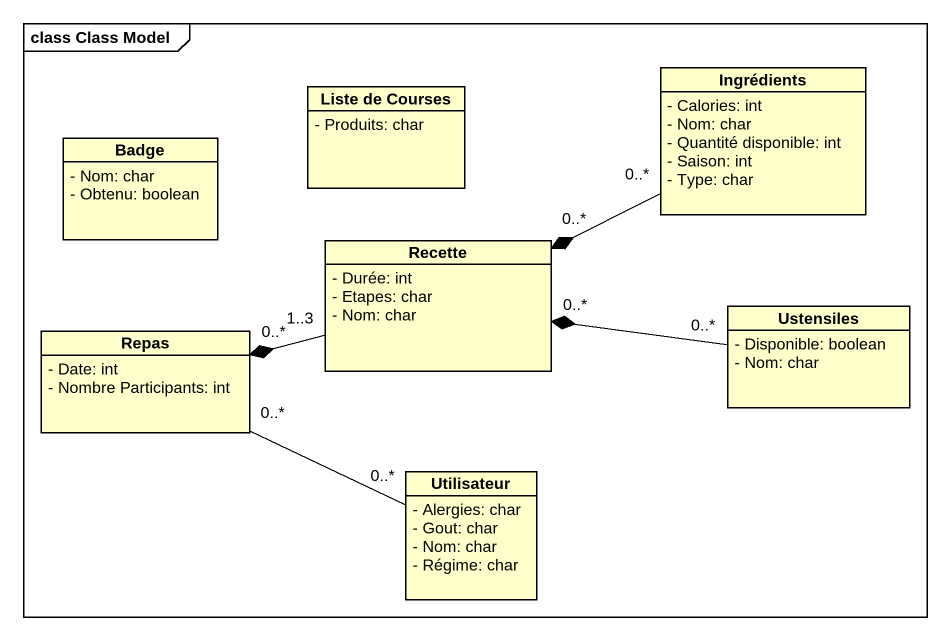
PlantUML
@startuml
mainframe class Class Model
hide circle
hide empty members
skinparam classAttributeIconSize 0
class "Liste de Courses" as Liste_de_Courses {
  - Produits: char
}
class Ingrédients {
  - Calories: int
  - Nom: char
  - Quantité disponible: int
  - Saison: int
  - Type: char
}
class Badge {
  - Nom: char
  - Obtenu: boolean
}
class Recette {
  - Durée: int
  - Etapes: char
  - Nom: char
}
class Ustensiles {
  - Disponible: boolean
  - Nom: char
}
class Repas {
  - Date: int
  - Nombre Participants: int
}
class Utilisateur {
  - Alergies: char
  - Gout: char
  - Nom: char
  - Régime: char
}
Recette "0..*" *-right- "0..*" Ingrédients
Recette "0..*" *-right- "0..*" Ustensiles
Repas "0..*" *-right- "1..3" Recette
Repas "0..*" -right- "0..*" Utilisateur
@enduml
